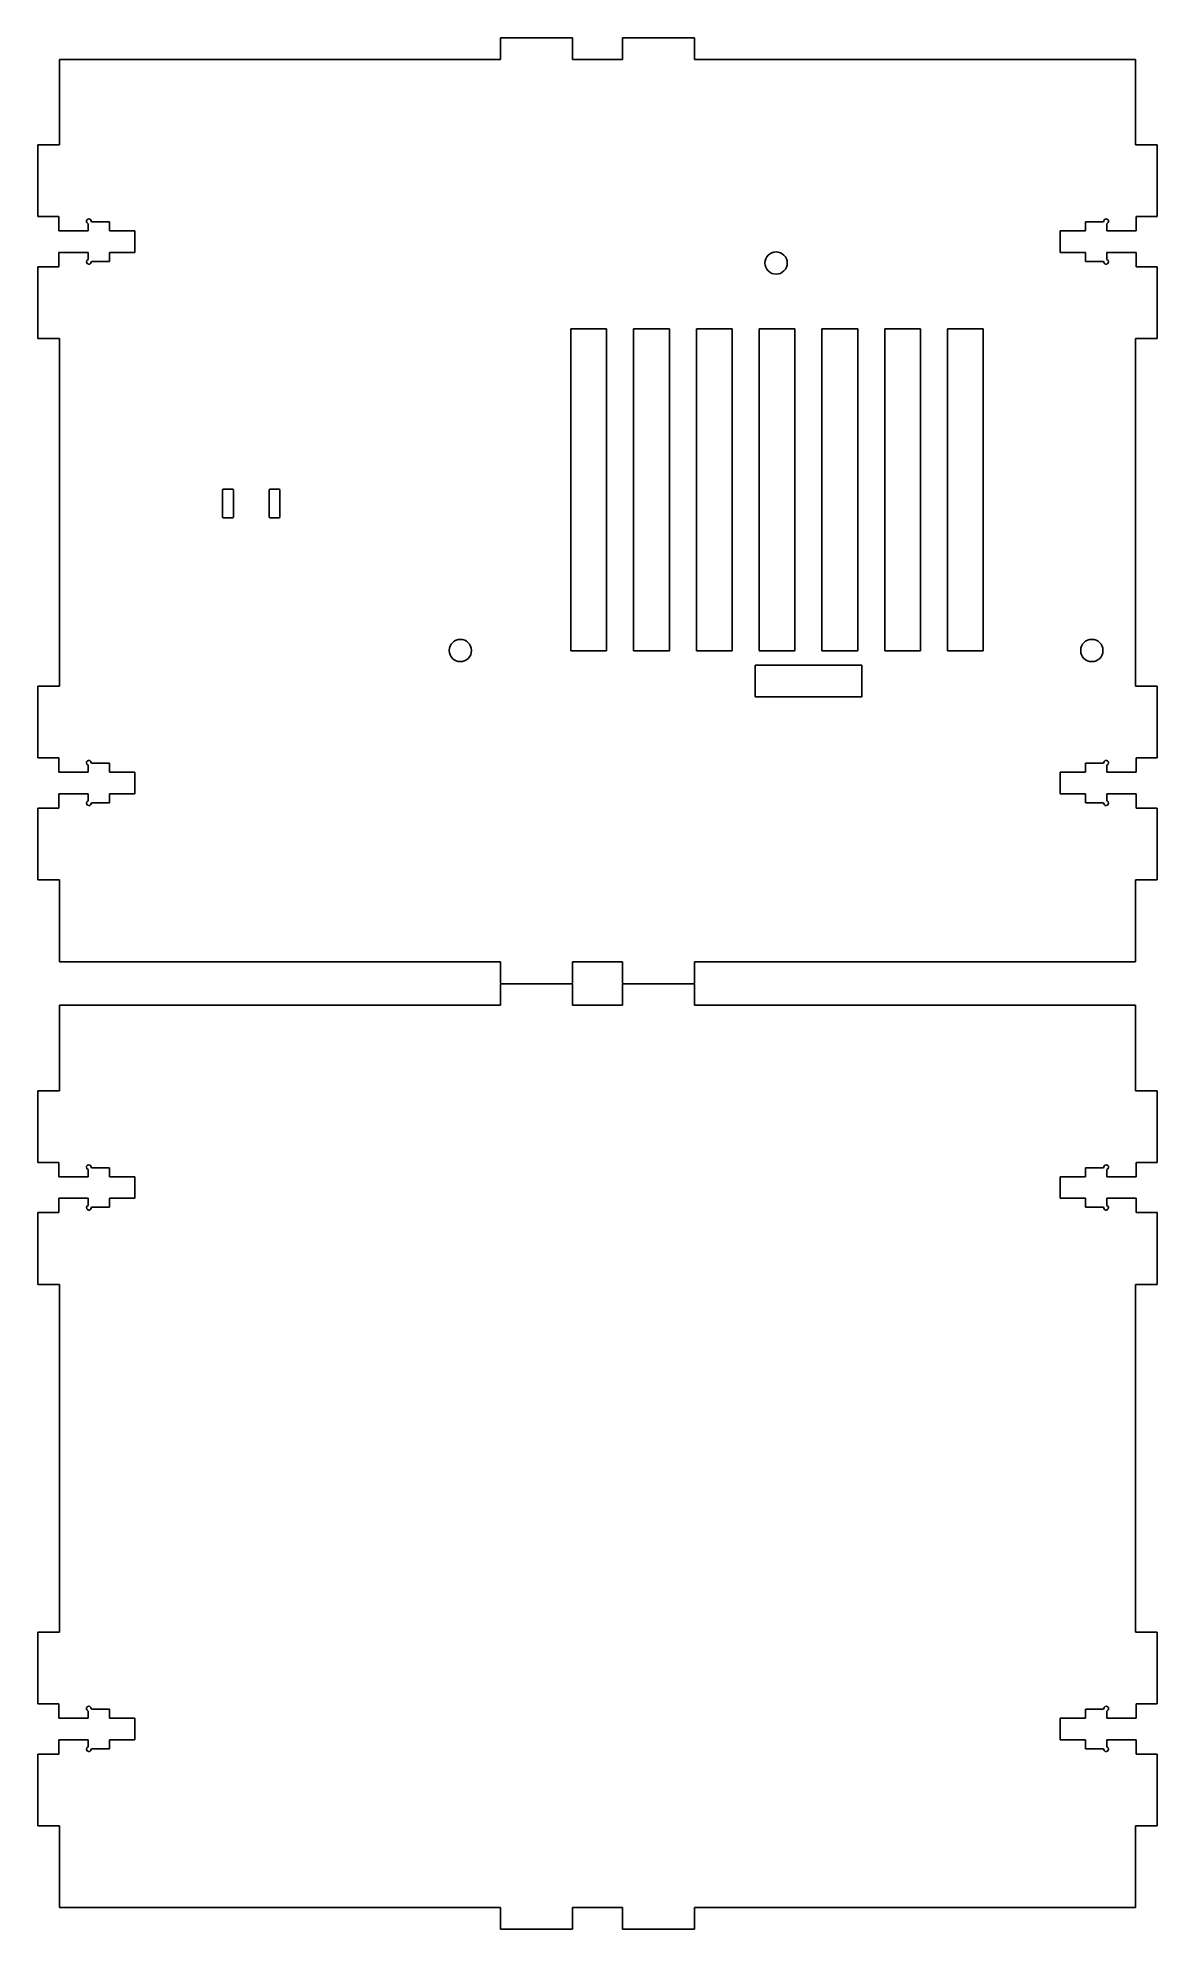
# Model space of a CAD drawing. Extents: x 0 to 156, y -4 to 260.
import ezdxf

# ---------------------------------------------------------------- set-up
doc = ezdxf.new("R2010")
doc.units = 0
doc.layers.add('Layer_1', color=7, linetype='CONTINUOUS')

msp = doc.modelspace()

# ---------------------------------------------------------------- linework, layer by layer
at = {"layer": 'Layer_1', "color": 7}
for p, q in [((74.750298, 259.704377), (64.750148, 259.704377)), ((64.750148, 259.704377), (64.750148, 256.704098)), ((74.750298, 256.704414), (74.750298, 259.704377)), ((91.750315, 259.704377), (81.750174, 259.704377)), ((81.750174, 259.704377), (81.750174, 256.704414)), ((91.750315, 256.704414), (91.750315, 259.704377)), ((64.750148, 256.704098), (3.249978, 256.704098)), ((3.249978, 256.704098), (3.249978, 244.804243)), ((81.750174, 256.704414), (74.750298, 256.704414)), ((153.249952, 256.704414), (91.750315, 256.704414)), ((153.249952, 244.804243), (153.249952, 256.704414)), ((3.249978, 244.804243), (0.249992, 244.804243)), ((0.249992, 244.804243), (0.249992, 234.80466)), ((156.249988, 244.804243), (153.249952, 244.804243)), ((156.249988, 234.80466), (156.249988, 244.804243)), ((0.249992, 234.80466), (3.199991, 234.80466)), ((3.199991, 234.80466), (3.199991, 232.804297)), ((153.299993, 232.804297), (153.299993, 234.80466)), ((153.299993, 234.80466), (156.249988, 234.80466)), ((3.199991, 232.804297), (7.250139, 232.804297)), ((7.250139, 233.11683), (7.250139, 233.804746)), ((7.250139, 232.804297), (7.250139, 233.11683)), ((7.750096, 234.054456), (8.749981, 234.054456)), ((8.749981, 234.054456), (9.749894, 234.054456)), ((9.749894, 234.054456), (10.250387, 234.054456)), ((10.250387, 234.054456), (10.250387, 232.804297)), ((10.250387, 232.804297), (13.750056, 232.804297)), ((13.750056, 232.804297), (13.750056, 229.804585)), ((142.75041, 229.804585), (142.75041, 232.804297)), ((142.75041, 232.804297), (146.250079, 232.804297)), ((146.250079, 232.804297), (146.250079, 234.054456)), ((146.250079, 234.054456), (146.750007, 234.054456)), ((146.750007, 234.054456), (147.74992, 234.054456)), ((147.74992, 234.054456), (148.75037, 234.054456)), ((149.250327, 233.804746), (149.250327, 233.11683)), ((149.250327, 233.11683), (149.250327, 232.804297)), ((149.250327, 232.804297), (153.299993, 232.804297)), ((7.250139, 229.804585), (3.199991, 229.804585)), ((3.199991, 229.804585), (3.199991, 227.804786)), ((7.250139, 228.804672), (7.250139, 229.804585)), ((13.750056, 229.804585), (10.250387, 229.804585)), ((10.250387, 229.804585), (10.250387, 228.554425)), ((146.250079, 229.804585), (142.75041, 229.804585)), ((146.250079, 228.554425), (146.250079, 229.804585)), ((153.299993, 229.804585), (149.250327, 229.804585)), ((149.250327, 229.804585), (149.250327, 228.804672)), ((153.299993, 227.804786), (153.299993, 229.804585)), ((3.199991, 227.804786), (0.249992, 227.804786)), ((0.249992, 227.804786), (0.249992, 217.804637)), ((10.250387, 228.554425), (7.750096, 228.554425)), ((148.75037, 228.554425), (146.250079, 228.554425)), ((156.249988, 227.804786), (153.299993, 227.804786)), ((156.249988, 217.804637), (156.249988, 227.804786)), ((0.249992, 217.804637), (3.249978, 217.804637)), ((3.249978, 217.804637), (3.249978, 169.348946)), ((153.249952, 169.348946), (153.249952, 217.804637)), ((153.249952, 217.804637), (156.249988, 217.804637)), ((3.249978, 169.348946), (0.249992, 169.348946)), ((0.249992, 169.348946), (0.249992, 159.348797)), ((156.249988, 169.348946), (153.249952, 169.348946)), ((156.249988, 159.348797), (156.249988, 169.348946)), ((0.249992, 159.348797), (3.199991, 159.348797)), ((3.199991, 159.348797), (3.199991, 157.348998)), ((7.250139, 157.661531), (7.250139, 158.348883)), ((7.750096, 158.599155), (8.749981, 158.599155)), ((8.749981, 158.599155), (9.749894, 158.599155)), ((9.749894, 158.599155), (10.250387, 158.599155)), ((10.250387, 158.599155), (10.250387, 157.348998)), ((146.250079, 157.348998), (146.250079, 158.599158)), ((146.250079, 158.599158), (146.750007, 158.599158)), ((146.750007, 158.599158), (147.74992, 158.599158)), ((147.74992, 158.599158), (148.75037, 158.599158)), ((149.250327, 158.348883), (149.250327, 157.661531)), ((153.299993, 157.348998), (153.299993, 159.348797)), ((153.299993, 159.348797), (156.249988, 159.348797)), ((3.199991, 157.348998), (7.250139, 157.348998)), ((7.250139, 157.348998), (7.250139, 157.661531)), ((10.250387, 157.348998), (13.750056, 157.348998)), ((13.750056, 157.348998), (13.750056, 154.348722)), ((142.75041, 154.348722), (142.75041, 157.348998)), ((142.75041, 157.348998), (146.250079, 157.348998)), ((149.250327, 157.661531), (149.250327, 157.348998)), ((149.250327, 157.348998), (153.299993, 157.348998)), ((7.250139, 154.348722), (3.199991, 154.348722)), ((3.199991, 154.348722), (3.199991, 152.348923)), ((7.250139, 153.348837), (7.250139, 154.348722)), ((10.250387, 153.099127), (7.750096, 153.099127)), ((13.750056, 154.348722), (10.250387, 154.348722)), ((10.250387, 154.348722), (10.250387, 153.099127)), ((146.250079, 154.348722), (142.75041, 154.348722)), ((146.250079, 153.099127), (146.250079, 154.348722)), ((148.75037, 153.099127), (146.250079, 153.099127)), ((153.299993, 154.348722), (149.250327, 154.348722)), ((149.250327, 154.348722), (149.250327, 153.348837)), ((153.299993, 152.348923), (153.299993, 154.348722)), ((3.199991, 152.348923), (0.249992, 152.348923)), ((0.249992, 152.348923), (0.249992, 142.348774)), ((156.249988, 152.348923), (153.299993, 152.348923)), ((156.249988, 142.348774), (156.249988, 152.348923)), ((0.249992, 142.348774), (3.249978, 142.348774)), ((3.249978, 142.348774), (3.249978, 130.949477)), ((153.249952, 130.949477), (153.249952, 142.348774)), ((153.249952, 142.348774), (156.249988, 142.348774)), ((3.249978, 130.949477), (64.750148, 130.949477)), ((64.750148, 130.949477), (64.750148, 127.949003)), ((74.750298, 127.949003), (74.750298, 130.949477)), ((74.750298, 130.949477), (81.750174, 130.949477)), ((81.750174, 130.949477), (81.750174, 127.949003)), ((91.750315, 127.949003), (91.750315, 130.949477)), ((91.750315, 130.949477), (153.249952, 130.949477)), ((74.750292, 127.874985), (64.750143, 127.874985)), ((64.750143, 127.874985), (64.750143, 124.875019)), ((74.750292, 124.875019), (74.750292, 127.874985)), ((91.750309, 127.874985), (81.750165, 127.874985)), ((81.750165, 127.874985), (81.750165, 124.875019)), ((91.750309, 124.875019), (91.750309, 127.874985)), ((64.750143, 124.875019), (3.24997, 124.875019)), ((3.24997, 124.875019), (3.24997, 112.974986)), ((81.750165, 124.875019), (74.750292, 124.875019)), ((153.249946, 124.875019), (91.750309, 124.875019)), ((153.249946, 112.974986), (153.249946, 124.875019)), ((3.24997, 112.974986), (0.249984, 112.974986)), ((0.249984, 112.974986), (0.249984, 102.975402)), ((156.249982, 112.974986), (153.249946, 112.974986)), ((156.249982, 102.975402), (156.249982, 112.974986)), ((0.249984, 102.975402), (3.199991, 102.975402)), ((3.199991, 102.975402), (3.199991, 100.975039)), ((153.299993, 100.975039), (153.299993, 102.975402)), ((153.299993, 102.975402), (156.249982, 102.975402)), ((3.199991, 100.975039), (7.250131, 100.975039)), ((7.250131, 101.287572), (7.250131, 101.975488)), ((7.250131, 100.975039), (7.250131, 101.287572)), ((7.750088, 102.225198), (8.749973, 102.225198)), ((8.749973, 102.225198), (9.749886, 102.225198)), ((9.749886, 102.225198), (10.250379, 102.225198)), ((10.250379, 102.225198), (10.250379, 100.975039)), ((10.250379, 100.975039), (13.750047, 100.975039)), ((13.750047, 100.975039), (13.750047, 97.975327)), ((142.750405, 97.975327), (142.750405, 100.975039)), ((142.750405, 100.975039), (146.250073, 100.975039)), ((146.250073, 100.975039), (146.250073, 102.225198)), ((146.250073, 102.225198), (146.750001, 102.225198)), ((146.750001, 102.225198), (147.749915, 102.225198)), ((147.749915, 102.225198), (148.750364, 102.225198)), ((149.250321, 101.975488), (149.250321, 101.287572)), ((149.250321, 101.287572), (149.250321, 100.975039)), ((149.250321, 100.975039), (153.299993, 100.975039)), ((7.250131, 97.975327), (3.199991, 97.975327)), ((3.199991, 97.975327), (3.199991, 95.975528)), ((7.250131, 96.975414), (7.250131, 97.975327)), ((13.750047, 97.975327), (10.250379, 97.975327)), ((10.250379, 97.975327), (10.250379, 96.725167)), ((146.250073, 97.975327), (142.750405, 97.975327)), ((146.250073, 96.725167), (146.250073, 97.975327)), ((153.299993, 97.975327), (149.250321, 97.975327)), ((149.250321, 97.975327), (149.250321, 96.975414)), ((153.299993, 95.975528), (153.299993, 97.975327)), ((3.199991, 95.975528), (0.249984, 95.975528)), ((0.249984, 95.975528), (0.249984, 85.975379)), ((10.250379, 96.725167), (7.750088, 96.725167)), ((148.750364, 96.725167), (146.250073, 96.725167)), ((156.249982, 95.975528), (153.299993, 95.975528)), ((156.249982, 85.975379), (156.249982, 95.975528)), ((0.249984, 85.975379), (3.24997, 85.975379)), ((3.24997, 85.975379), (3.24997, 37.519686)), ((153.249946, 37.519686), (153.249946, 85.975379)), ((153.249946, 85.975379), (156.249982, 85.975379)), ((3.24997, 37.519686), (0.249984, 37.519686)), ((0.249984, 37.519686), (0.249984, 27.519537)), ((156.249982, 37.519686), (153.249946, 37.519686)), ((156.249982, 27.519537), (156.249982, 37.519686)), ((0.249984, 27.519537), (3.199991, 27.519537)), ((3.199991, 27.519537), (3.199991, 25.519738)), ((7.250131, 25.832271), (7.250131, 26.519624)), ((7.750088, 26.769898), (8.749973, 26.769898)), ((8.749973, 26.769898), (9.749886, 26.769898)), ((9.749886, 26.769898), (10.250379, 26.769898)), ((10.250379, 26.769898), (10.250379, 25.519738)), ((146.250073, 25.519738), (146.250073, 26.769898)), ((146.250073, 26.769898), (146.750001, 26.769898)), ((146.750001, 26.769898), (147.749915, 26.769898)), ((147.749915, 26.769898), (148.750364, 26.769898)), ((149.250321, 26.519624), (149.250321, 25.832271)), ((153.299993, 25.519738), (153.299993, 27.519537)), ((153.299993, 27.519537), (156.249982, 27.519537)), ((3.199991, 25.519738), (7.250131, 25.519738)), ((7.250131, 25.519738), (7.250131, 25.832271)), ((10.250379, 25.519738), (13.750047, 25.519738)), ((13.750047, 25.519738), (13.750047, 22.519462)), ((142.750405, 22.519462), (142.750405, 25.519738)), ((142.750405, 25.519738), (146.250073, 25.519738)), ((149.250321, 25.832271), (149.250321, 25.519738)), ((149.250321, 25.519738), (153.299993, 25.519738)), ((7.250131, 22.519462), (3.199991, 22.519462)), ((3.199991, 22.519462), (3.199991, 20.519664)), ((7.250131, 21.519577), (7.250131, 22.519462)), ((10.250379, 21.269867), (7.750088, 21.269867)), ((13.750047, 22.519462), (10.250379, 22.519462)), ((10.250379, 22.519462), (10.250379, 21.269867)), ((146.250073, 22.519462), (142.750405, 22.519462)), ((146.250073, 21.269867), (146.250073, 22.519462)), ((148.750364, 21.269867), (146.250073, 21.269867)), ((153.299993, 22.520027), (149.250321, 22.519462)), ((149.250321, 22.519462), (149.250321, 21.519577)), ((153.299993, 20.520228), (153.299993, 22.520027)), ((3.199991, 20.519664), (0.249984, 20.519664)), ((0.249984, 20.519664), (0.249984, 10.519514)), ((156.249982, 20.519664), (153.299993, 20.520228)), ((156.249982, 10.519514), (156.249982, 20.519664)), ((0.249984, 10.519514), (3.24997, 10.519514)), ((3.24997, 10.519514), (3.24997, -0.880759)), ((153.249946, -0.880759), (153.249946, 10.519514)), ((153.249946, 10.519514), (156.249982, 10.519514)), ((3.24997, -0.880759), (64.750143, -0.880759)), ((64.750143, -0.880759), (64.750143, -3.881233)), ((74.750292, -3.881233), (74.750292, -0.880759)), ((74.750292, -0.880759), (81.750165, -0.880759)), ((81.750165, -0.880759), (81.750165, -3.881233)), ((91.750309, -3.881233), (91.750309, -0.880759)), ((91.750309, -0.880759), (153.249946, -0.880759)), ((64.750143, -3.881233), (74.750292, -3.881233)), ((81.750165, -3.881233), (91.750309, -3.881233))]:
    msp.add_line(p, q, dxfattribs=at)
at = {"layer": 'Layer_1', "color": 1}
for p, q in [((101.593012, 228.313355), (101.593012, 228.313355)), ((74.533856, 174.260753), (74.533856, 219.165955)), ((74.533856, 219.165955), (79.512284, 219.165955)), ((79.512284, 219.165955), (79.512284, 174.260753)), ((83.28465, 174.260753), (83.28465, 219.165955)), ((83.28465, 219.165955), (88.263075, 219.165955)), ((88.263075, 219.165955), (88.263075, 174.260753)), ((92.035441, 174.260753), (92.035441, 219.165955)), ((92.035441, 219.165955), (97.013869, 219.165955)), ((97.013869, 219.165955), (97.013869, 174.260753)), ((100.764202, 174.260753), (100.764202, 219.165955)), ((100.764202, 219.165955), (105.74263, 219.165955)), ((105.74263, 219.165955), (105.74263, 174.260753)), ((109.537017, 174.260753), (109.537017, 219.165955)), ((109.537017, 219.165955), (114.515446, 219.165955)), ((114.515446, 219.165955), (114.515446, 174.260753)), ((118.287808, 174.260753), (118.287808, 219.165955)), ((118.287808, 219.165955), (123.266237, 219.165955)), ((123.266237, 219.165955), (123.266237, 174.260753)), ((127.038605, 174.260753), (127.038605, 219.165955)), ((127.038605, 219.165955), (132.017033, 219.165955)), ((132.017033, 219.165955), (132.017033, 174.260753)), ((26.000185, 192.910182), (26.000185, 196.698733)), ((26.1059, 196.804453), (27.39447, 196.804453)), ((27.500185, 196.698733), (27.500185, 192.910182)), ((32.500183, 192.910182), (32.500183, 196.698733)), ((32.605898, 196.804453), (33.894471, 196.804453)), ((34.000183, 196.698733), (34.000183, 192.910182)), ((27.39447, 192.804461), (26.1059, 192.804461)), ((27.39447, 192.804461), (27.39447, 192.804461)), ((33.894471, 192.804461), (32.605898, 192.804461)), ((33.894471, 192.804461), (33.894471, 192.804461)), ((57.59301, 174.313362), (57.59301, 174.313362)), ((79.512284, 174.260753), (74.533856, 174.260753)), ((88.263075, 174.260753), (83.28465, 174.260753)), ((97.013869, 174.260753), (92.035441, 174.260753)), ((105.74263, 174.260753), (100.764202, 174.260753)), ((114.515446, 174.260753), (109.537017, 174.260753)), ((123.266237, 174.260753), (118.287808, 174.260753)), ((132.017033, 174.260753), (127.038605, 174.260753)), ((145.593006, 174.313362), (145.593006, 174.313362)), ((100.242407, 167.854466), (100.242407, 172.254466)), ((100.242407, 172.254466), (115.104091, 172.254466)), ((115.104091, 172.254466), (115.104091, 167.854466)), ((115.104091, 167.854466), (100.242407, 167.854466))]:
    msp.add_line(p, q, dxfattribs=at)
at = {"layer": 'Layer_1', "color": 7}
for points in [[(7.250139, 233.804746), (6.568036, 234.168982), (7.550424, 234.953786), (7.750096, 234.054456)], [(148.75037, 234.054456), (148.950042, 234.953786), (149.93243, 234.168982), (149.250327, 233.804746)], [(7.750096, 228.554425), (7.568684, 227.664183), (6.60783, 228.477012), (7.250139, 228.804672)], [(149.250327, 228.804672), (149.892636, 228.477012), (148.931782, 227.664183), (148.75037, 228.554425)], [(7.250139, 158.348883), (6.568036, 158.713119), (7.550424, 159.498456), (7.750096, 158.599155)], [(148.75037, 158.599158), (148.950042, 159.498459), (149.93243, 158.713119), (149.250327, 158.348883)], [(7.750096, 153.099127), (7.568684, 152.208885), (6.60783, 153.021149), (7.250139, 153.348837)], [(149.250327, 153.348837), (149.892636, 153.021149), (148.931782, 152.208885), (148.75037, 153.099127)], [(7.250131, 101.975488), (6.568028, 102.339724), (7.550415, 103.124528), (7.750088, 102.225198)], [(148.750364, 102.225198), (148.950037, 103.124528), (149.932424, 102.339724), (149.250321, 101.975488)], [(7.750088, 96.725167), (7.568675, 95.834925), (6.607821, 96.647754), (7.250131, 96.975414)], [(149.250321, 96.975414), (149.892631, 96.647754), (148.931777, 95.834925), (148.750364, 96.725167)], [(7.250131, 26.519624), (6.568028, 26.88386), (7.550415, 27.669199), (7.750088, 26.769898)], [(148.750364, 26.769898), (148.950037, 27.669199), (149.932424, 26.88386), (149.250321, 26.519624)], [(7.750088, 21.269867), (7.568675, 20.379625), (6.607821, 21.191889), (7.250131, 21.519577)], [(149.250321, 21.519577), (149.892631, 21.191889), (148.931777, 20.379625), (148.750364, 21.269867)]]:
    msp.add_open_spline(points, degree=3, dxfattribs=at)
at = {"layer": 'Layer_1', "color": 1}
for points in [[(101.593012, 228.313355), (101.593012, 228.724281), (101.756252, 229.118376), (102.04682, 229.408945)], [(102.04682, 229.408945), (102.337388, 229.699513), (102.731484, 229.862753), (103.142409, 229.862753)], [(103.142409, 229.862753), (103.553335, 229.862753), (103.94743, 229.699513), (104.237999, 229.408945)], [(104.237999, 229.408945), (104.528567, 229.118376), (104.691807, 228.724281), (104.691807, 228.313355)], [(102.04682, 227.217766), (101.756252, 227.508334), (101.593012, 227.90243), (101.593012, 228.313355)], [(103.142409, 226.763958), (102.731484, 226.763958), (102.337388, 226.927198), (102.04682, 227.217766)], [(104.237999, 227.217766), (103.94743, 226.927198), (103.553335, 226.763958), (103.142409, 226.763958)], [(104.691807, 228.313355), (104.691807, 227.90243), (104.528567, 227.508334), (104.237999, 227.217766)], [(26.000185, 196.698733), (26.000185, 196.757322), (26.047333, 196.804453), (26.1059, 196.804453)], [(27.39447, 196.804453), (27.453037, 196.804453), (27.500185, 196.757322), (27.500185, 196.698733)], [(32.500183, 196.698733), (32.500183, 196.757322), (32.547331, 196.804453), (32.605898, 196.804453)], [(33.894471, 196.804453), (33.953035, 196.804453), (34.000183, 196.757322), (34.000183, 196.698733)], [(26.1059, 192.804461), (26.047333, 192.804461), (26.000185, 192.851621), (26.000185, 192.910182)], [(27.500185, 192.910182), (27.500185, 192.851621), (27.453037, 192.804461), (27.39447, 192.804461)], [(32.605898, 192.804461), (32.547331, 192.804461), (32.500183, 192.851621), (32.500183, 192.910182)], [(34.000183, 192.910182), (34.000183, 192.851621), (33.953035, 192.804461), (33.894471, 192.804461)], [(57.59301, 174.313362), (57.593011, 175.169069), (58.2867, 175.862756), (59.142407, 175.862756)], [(58.046818, 173.217772), (57.756249, 173.508341), (57.59301, 173.902436), (57.59301, 174.313362)], [(59.142407, 175.862756), (59.998115, 175.862756), (60.691803, 175.169069), (60.691804, 174.313362)], [(60.691804, 174.313362), (60.691804, 173.902436), (60.528565, 173.508341), (60.237996, 173.217772)], [(145.593006, 174.313362), (145.593007, 175.169069), (146.286696, 175.862756), (147.142403, 175.862756)], [(146.046814, 173.217772), (145.756245, 173.508341), (145.593006, 173.902436), (145.593006, 174.313362)], [(147.142403, 175.862756), (147.998111, 175.862756), (148.691799, 175.169069), (148.6918, 174.313362)], [(148.6918, 174.313362), (148.691801, 173.902436), (148.528561, 173.508341), (148.237993, 173.217772)], [(59.142407, 172.763965), (58.731481, 172.763964), (58.337386, 172.927204), (58.046818, 173.217772)], [(60.237996, 173.217772), (59.947428, 172.927204), (59.553333, 172.763964), (59.142407, 172.763965)], [(147.142403, 172.763965), (146.731477, 172.763964), (146.337382, 172.927204), (146.046814, 173.217772)], [(148.237993, 173.217772), (147.947424, 172.927204), (147.553329, 172.763964), (147.142403, 172.763965)]]:
    msp.add_open_spline(points, degree=3, dxfattribs=at)

doc.saveas('drawing.dxf')
